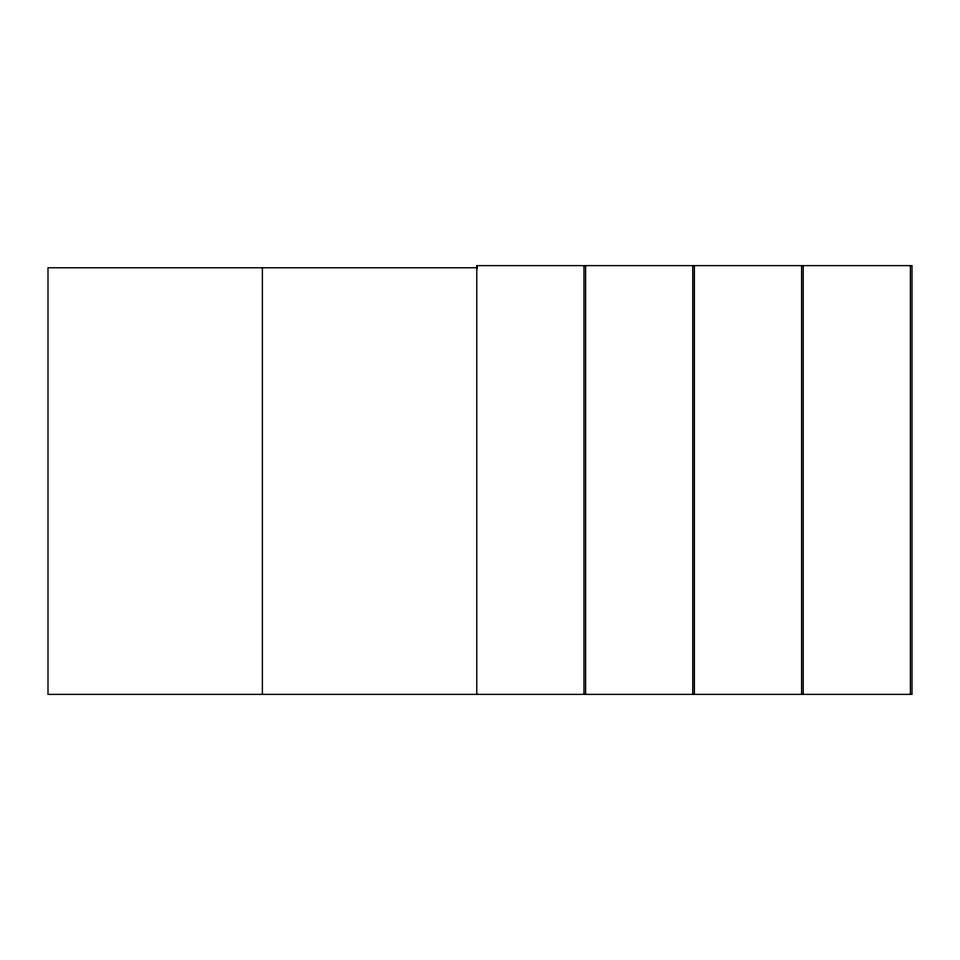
<?xml version="1.0" encoding="UTF-8"?>
<svg xmlns="http://www.w3.org/2000/svg" width="960" height="960" viewBox="0 0 960 960"><rect width="100%" height="100%" fill="white"/><g stroke="black" fill="none" stroke-linecap="round" stroke-linejoin="round"><path stroke-width="1.44" d="M476.784 267.756L48 267.756L48 694.392L912 694.392L912 265.608L476.784 265.608L476.784 694.392M910.392 265.608L910.392 694.392M803.196 265.608L803.196 694.392M801.588 265.608L801.588 694.392M694.392 265.608L694.392 694.392M692.784 265.608L692.784 694.392M585.588 265.608L585.588 694.392M583.98 265.608L583.98 694.392M477.108 265.608L477.108 268.608M262.392 267.756L262.392 694.392"/></g></svg>
